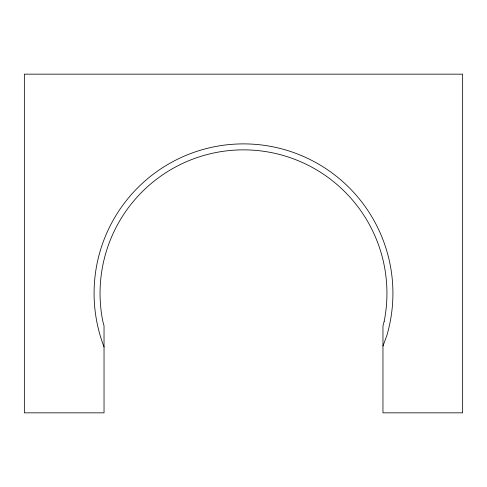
<?xml version="1.0" encoding="UTF-8"?>
<svg xmlns="http://www.w3.org/2000/svg" width="487" height="487" viewBox="0 0 487 487"><rect width="100%" height="100%" fill="white"/><g stroke="black" fill="none" stroke-linecap="round" stroke-linejoin="round"><path stroke-width="0.73" d="M382.959 346.068L386.794 335.659A149.424 149.424 0 0 0 237.54 144.006A149.424 149.424 0 0 0 104.035 346.939M384.133 321.56L382.959 325.913L382.959 412.842L462.65 412.842L462.65 74.158L24.35 74.158L24.35 412.842L104.035 412.842L104.035 325.821L102.757 321.024A143.446 143.446 0 0 1 243.774 149.862A143.446 143.446 0 0 1 384.133 321.56"/></g></svg>
